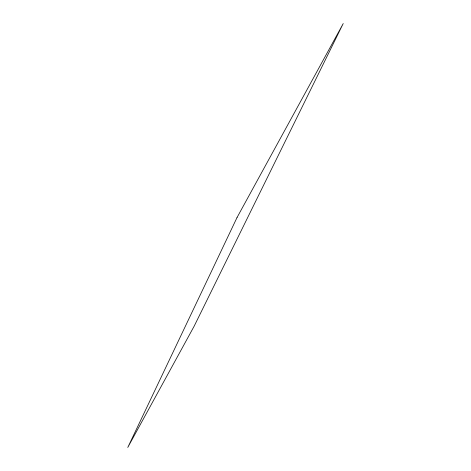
<?xml version="1.0" encoding="UTF-8"?>
<svg xmlns="http://www.w3.org/2000/svg" width="471" height="471" viewBox="0 0 471 471"><rect width="100%" height="100%" fill="white"/><g stroke="black" fill="none" stroke-linecap="round" stroke-linejoin="round"><path stroke-width="0.71" d="M237.054 217.484L127.771 447.45L194.129 326.238L343.229 23.55L237.054 217.484"/></g></svg>
